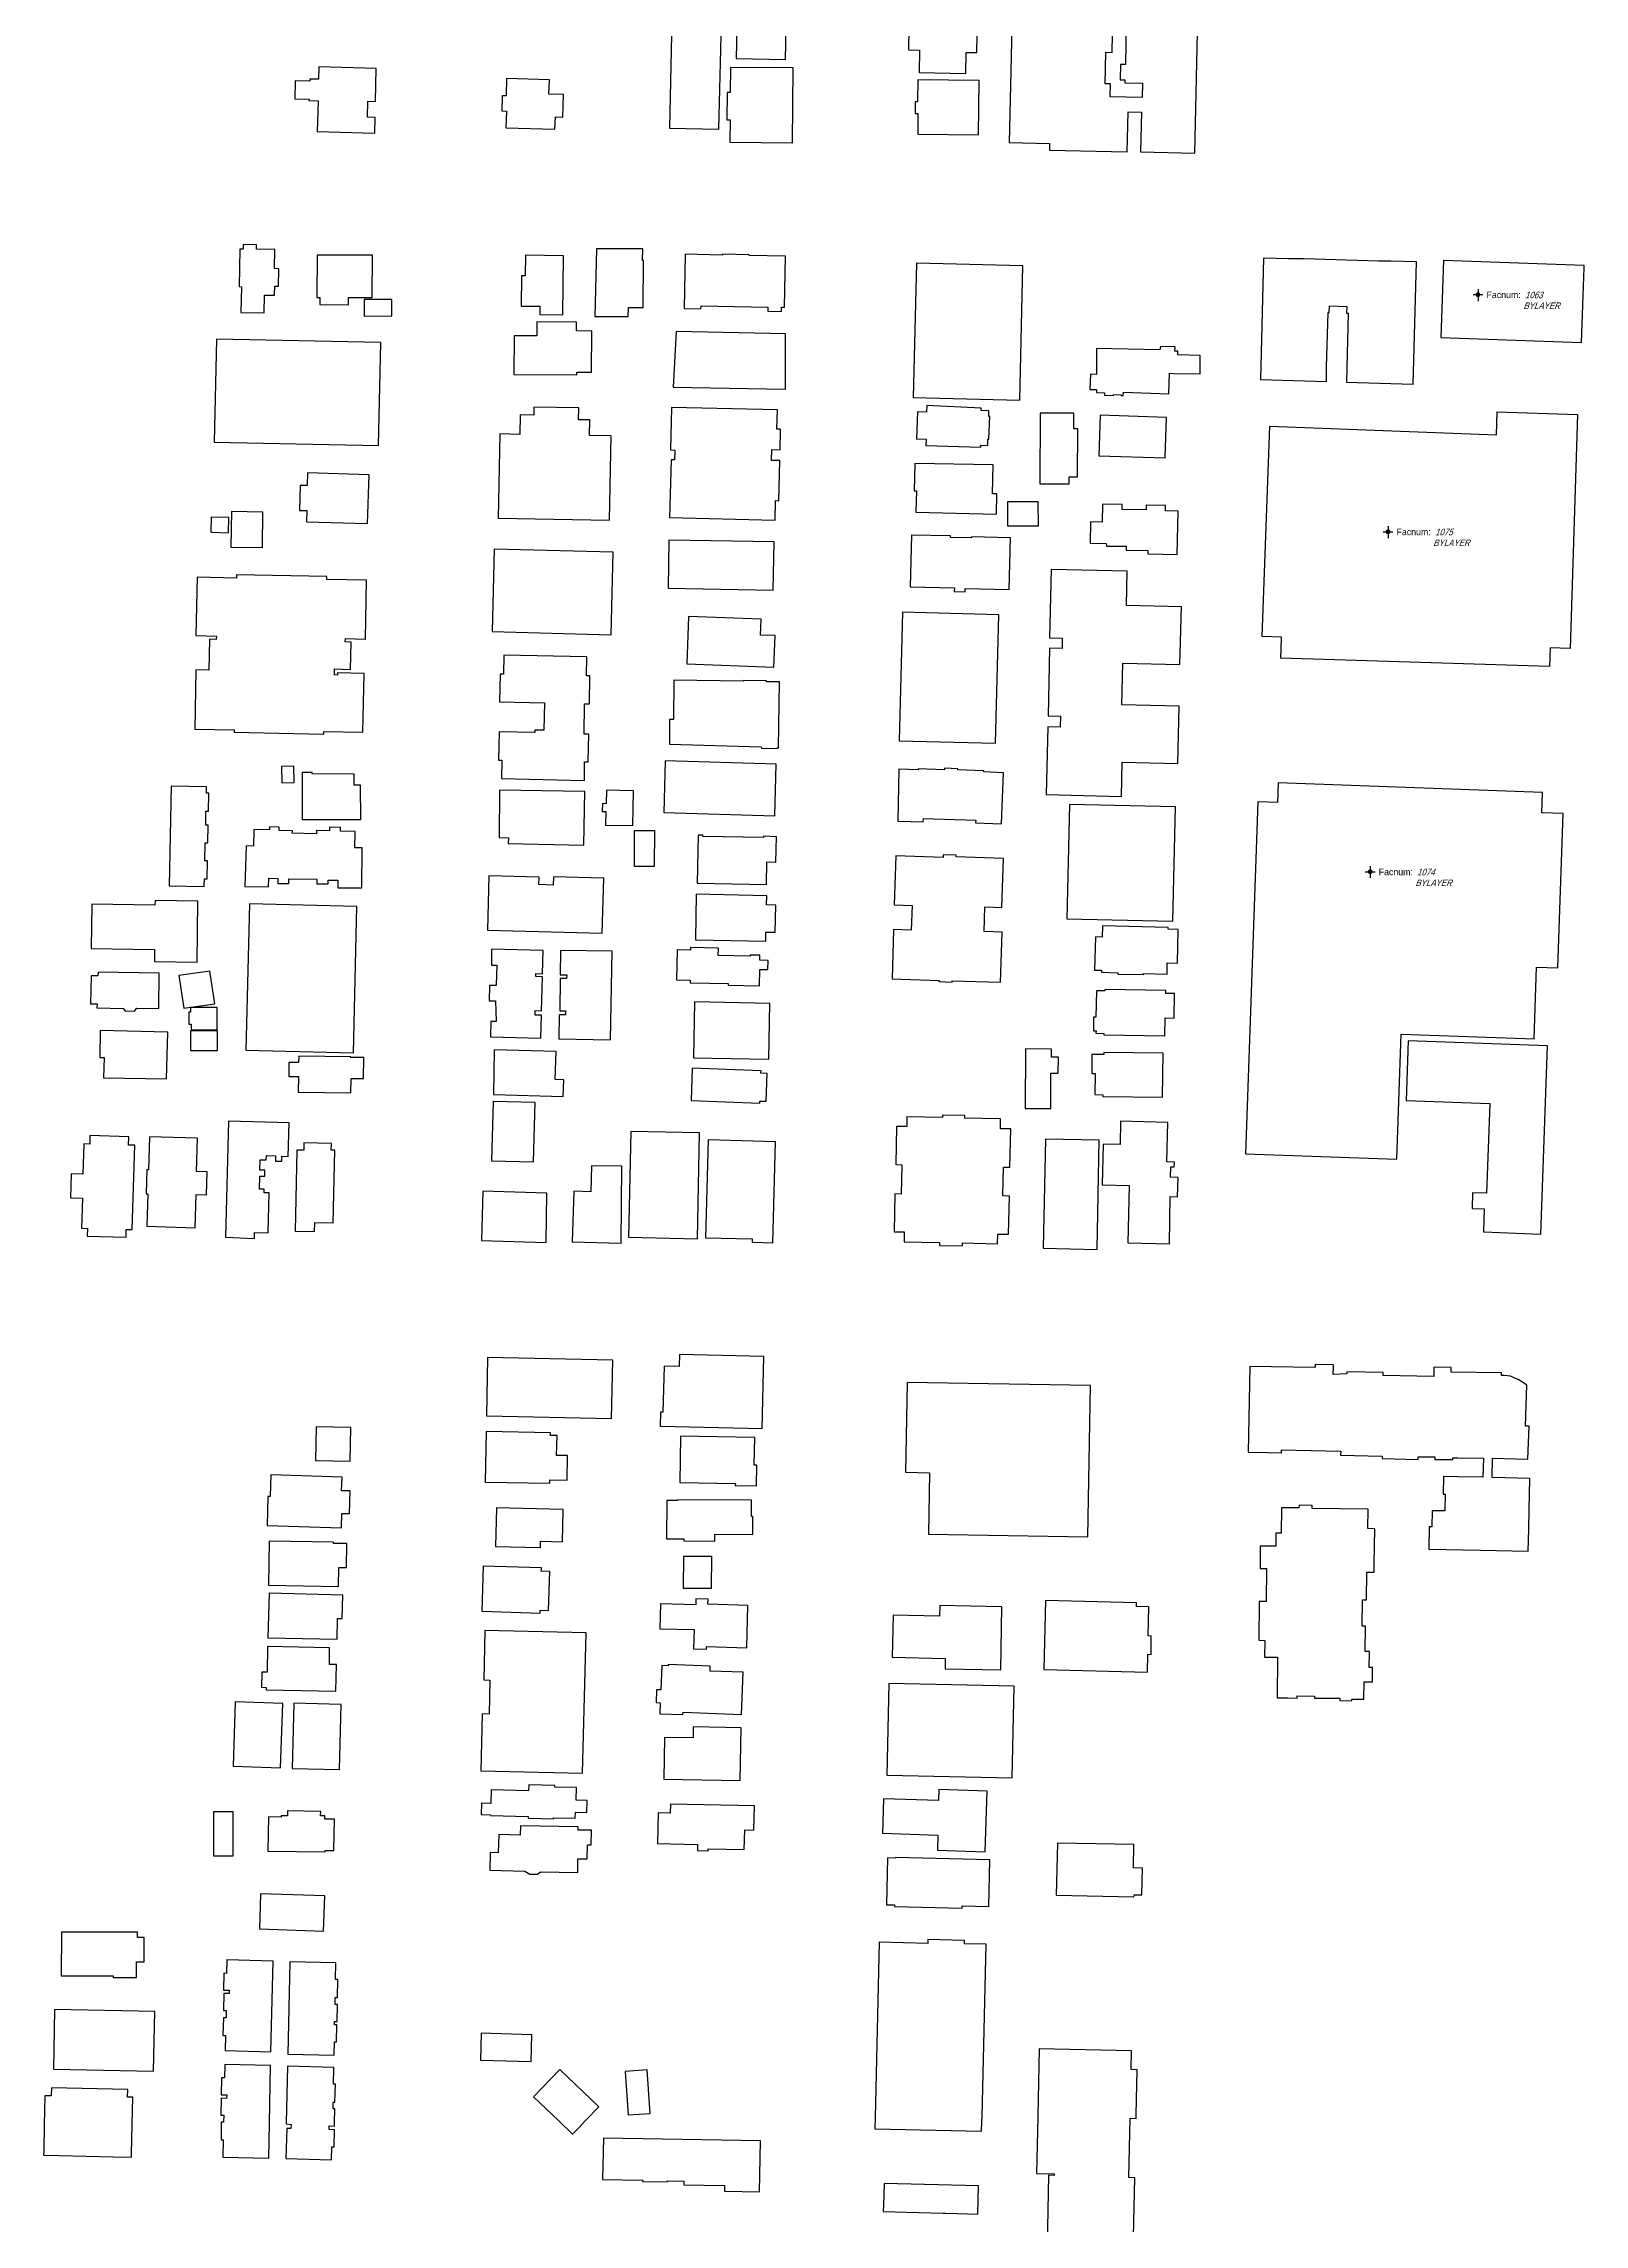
# Model space of a CAD drawing. Header units: inches. Extents: x 1273557 to 1282364, y 239587 to 246310.
# Drawn here: x 1273613 to 1274597, y 242795 to 244189 of the extents above; entities that cross this region are included whole.
import ezdxf
from ezdxf.enums import TextEntityAlignment as Align

# ---------------------------------------------------------------- set-up
doc = ezdxf.new("R2010")
doc.units = ezdxf.units.IN
doc.header["$MEASUREMENT"] = 0
doc.linetypes.add('DASHED2', pattern=[0.375, 0.25, -0.125])
doc.layers.add('BLDG-DATA', color=159, linetype='DASHED2', lineweight=30)
doc.layers.add('BLDG-NONUW-NOTUSED', color=5, linetype='Continuous', lineweight=30)
doc.layers.add('BLDG-UW', color=231, linetype='Continuous')
doc.styles.add('SS_LITE', font='FRABK.TTF', dxfattribs={"height": 16})

# ---------------------------------------------------------------- blocks, each defined once
blk = doc.blocks.new('*U1')
for p, q in [((-3.1, 0), (3.1, 0)), ((0, 3.5), (0, -4.2))]:
    blk.add_line(p, q)
at = {"const_width": 1.5}
blk.add_lwpolyline([(-0.8, 0, 1), (0.8, 0, 1)], format="xyb", close=True, dxfattribs=at)
at = {"layer": 'BLDG-DATA', "color": 1, "style": 'SS_LITE'}
blk.add_text('Facnum:', height=4.2, dxfattribs=at).set_placement((27.3, -2.2), align=Align.RIGHT)
at = {"layer": 'BLDG-DATA', "color": 7, "style": 'SS_LITE', "oblique": 20, "width": 0.9, "flags": 8}
for tag, p in [('FACNUM', (30, -2.2)), ('OBJECT', (28.8, -9.2))]:
    blk.add_attdef(tag, p, '', height=4.2, dxfattribs=at)

msp = doc.modelspace()

# ---------------------------------------------------------------- linework, layer by layer
at = {"layer": 'BLDG-NONUW-NOTUSED'}
for points in [[(1274055.4, 244179.4), (1274086.9, 244178.7), (1274087.6, 244210.2), (1274083.2, 244210.3), (1274083.4, 244216.2), (1274087.3, 244216.1), (1274087.8, 244235.7), (1274056.6, 244236.3)], [(1274202.3, 244183.3), (1274209.1, 244183.2), (1274209.5, 244205.9), (1274203, 244206), (1274203.1, 244212.2), (1274173.1, 244212.6), (1274172.9, 244198.6), (1274165.7, 244198.8), (1274165.5, 244184.9), (1274172.4, 244184.8), (1274172.2, 244170.4), (1274202.1, 244169.9)], [(1274012.7, 244135), (1274044.4, 244134.3), (1274045.8, 244193.8), (1274014.1, 244194.5)], [(1273788.8, 244174), (1273788.6, 244166.2), (1273783, 244166.3), (1273783, 244164.9), (1273773.7, 244165.2), (1273773.4, 244153.7), (1273782.6, 244153.5), (1273782.5, 244152.6), (1273788.3, 244152.4), (1273787.8, 244132.7), (1273824.6, 244131.8), (1273824.8, 244141.8), (1273819.8, 244142), (1273820.1, 244152.1), (1273825, 244152), (1273825.5, 244173)], [(1273935.8, 244156.7), (1273936.1, 244165.7), (1273908.7, 244166.6), (1273908.4, 244155.6), (1273905.9, 244155.6), (1273905.6, 244145.9), (1273908.7, 244145.8), (1273908.3, 244135.2), (1273939.6, 244134.2), (1273939.9, 244142.2), (1273944.6, 244142), (1273945, 244156.4)], [(1274051.6, 244157.6), (1274049.6, 244157.6), (1274049.5, 244140.3), (1274051.6, 244140.3), (1274051.4, 244125.9), (1274091.4, 244125.6), (1274091.7, 244173.4), (1274051.7, 244173.7)], [(1274171.4, 244165.8), (1274171.3, 244151.7), (1274169.8, 244151.7), (1274169.7, 244144.2), (1274171.5, 244144.2), (1274171.4, 244131), (1274210.3, 244130.6), (1274210.6, 244165.4)], [(1273760.4, 244045.2), (1273760.7, 244057.3), (1273748.9, 244057.6), (1273749, 244060.4), (1273740.4, 244060.5), (1273740.4, 244057.5), (1273738.3, 244057.5), (1273737.8, 244033.7), (1273739.3, 244033.6), (1273738.9, 244017.2), (1273753.8, 244016.9), (1273754, 244028.2), (1273760.5, 244028.1), (1273760.6, 244034), (1273763.1, 244034), (1273763.3, 244045.1)], [(1273823, 244053.7), (1273787.8, 244053.8), (1273787.6, 244026.7), (1273789.4, 244026.7), (1273789.4, 244022.2), (1273807.7, 244022.1), (1273807.7, 244026.7), (1273822.9, 244026.6)], [(1273945, 244053.4), (1273920.9, 244053.7), (1273920.7, 244040.6), (1273918.3, 244040.6), (1273918.1, 244021.2), (1273930, 244021.1), (1273930, 244015.8), (1273944.6, 244015.6)], [(1273965, 244014.5), (1273986.5, 244014.5), (1273986.6, 244020.3), (1273995.9, 244020.3), (1273996.1, 244050.4), (1273995.6, 244050.4), (1273995.7, 244057.7), (1273966.1, 244057.8)], [(1274075.6, 244020.4), (1274075.6, 244017.9), (1274084.3, 244017.7), (1274084.3, 244020.4), (1274086.3, 244020.4), (1274087, 244053), (1274063.7, 244053.6), (1274063.7, 244054), (1274046.7, 244054.4), (1274046.6, 244053.8), (1274022.8, 244054.3), (1274022.1, 244019.6), (1274032.9, 244019.4), (1274033, 244021.4)], [(1274236.5, 243961), (1274238.6, 244047), (1274170.6, 244048.7), (1274168.5, 243962.7)], [(1274445.4, 244021), (1274445.3, 244016.7), (1274446.4, 244016.7), (1274445.5, 243982), (1274445.2, 243972.5), (1274445.3, 243972.5), (1274487.9, 243971.4), (1274489.9, 244049.2), (1274489.9, 244049.4), (1274473.7, 244049.8), (1274465.7, 244050), (1274418.2, 244051.3), (1274408.2, 244051.5), (1274392.3, 244051.9), (1274390.3, 243974.2), (1274432.4, 243973.1), (1274432.6, 243982.1), (1274433.5, 244017), (1274434.3, 244017), (1274434.4, 244021.3)], [(1273835.5, 244015), (1273835.4, 244025.5), (1273817.8, 244025.3), (1273817.8, 244014.8)], [(1273828.4, 243998), (1273723.4, 244000.1), (1273722, 243934.3), (1273827, 243932.1)], [(1273953.5, 243977.3), (1273953.5, 243978.9), (1273963, 243978.9), (1273963.1, 244005.2), (1273953.3, 244005.3), (1273953.3, 244011), (1273928, 244011.1), (1273928, 244002.1), (1273913.5, 244002.1), (1273913.4, 243977.5)], [(1274017, 244004.9), (1274015.1, 243969.4), (1274087, 243968), (1274086.8, 244003.5)], [(1274302.8, 243966.2), (1274331.8, 243965.2), (1274332.3, 243978.3), (1274334.9, 243978.2), (1274334.9, 243978.2), (1274351.7, 243977.9), (1274351.9, 243989.7), (1274337.6, 243990), (1274337.6, 243992.4), (1274335.7, 243992.4), (1274335.8, 243995.2), (1274326.4, 243995.3), (1274326.1, 243993.3), (1274285.5, 243994), (1274285.5, 243977.5), (1274281.8, 243977.7), (1274281.4, 243967.9), (1274285.6, 243967.8), (1274285.5, 243966), (1274290.7, 243965.8), (1274290.6, 243964.3), (1274296.5, 243964.1), (1274296.5, 243964.6), (1274301.3, 243964.5), (1274301.3, 243964), (1274302.7, 243963.9)], [(1273954.7, 243948.5), (1273954.9, 243956.2), (1273926.2, 243956.7), (1273926.1, 243951.5), (1273917.3, 243951.7), (1273917.1, 243939.2), (1273904.5, 243939.5), (1273903.4, 243885.7), (1273974.4, 243884.3), (1273975.5, 243938.2), (1273961.7, 243938.5), (1273961.9, 243948.4)], [(1274080.4, 243884.4), (1274080.6, 243896.9), (1274082.7, 243896.8), (1274083.3, 243922.5), (1274078, 243922.6), (1274078.2, 243929.5), (1274083.4, 243929.4), (1274083.7, 243942.5), (1274081.4, 243942.6), (1274081.7, 243954.8), (1274014.1, 243956.4), (1274013.4, 243929.3), (1274016.3, 243929.2), (1274016.1, 243922.9), (1274013.8, 243923), (1274012.9, 243886)], [(1274211.6, 243931), (1274211.6, 243932.4), (1274216.1, 243932.2), (1274216.2, 243936.1), (1274216.7, 243936.1), (1274217.4, 243950.7), (1274216.7, 243950.7), (1274216.9, 243954.3), (1274212, 243954.5), (1274212, 243956), (1274177.1, 243957.6), (1274177, 243953.4), (1274171.2, 243953.6), (1274170.6, 243936.3), (1274176.7, 243936.1), (1274176.6, 243932.1)], [(1274249.4, 243907.6), (1274268.1, 243907.6), (1274268.1, 243912.1), (1274273.5, 243912.1), (1274273.6, 243942.7), (1274271.1, 243942.7), (1274271.1, 243952.7), (1274249.5, 243952.8)], [(1274287.9, 243951.4), (1274287.1, 243925.5), (1274329.4, 243924.2), (1274330.2, 243950.1)], [(1273781.6, 243914.6), (1273781.4, 243906.5), (1273776.9, 243906.6), (1273776.4, 243890.6), (1273781.2, 243890.5), (1273781, 243883.3), (1273819.9, 243882.2), (1273820.9, 243913.4)], [(1274221.8, 243888.3), (1274222, 243901.2), (1274219.2, 243901.3), (1274219.6, 243919.7), (1274169.5, 243920.6), (1274169.1, 243903.2), (1274170.5, 243903.1), (1274170.2, 243889.4)], [(1273731.1, 243876.3), (1273731.4, 243886), (1273720, 243886.4), (1273719.7, 243876.7)], [(1273732.6, 243867.2), (1273752.7, 243866.9), (1273753.1, 243889.5), (1273732.9, 243889.9)], [(1274248.5, 243880.8), (1274248.4, 243896.2), (1274228.7, 243896.1), (1274228.8, 243880.7)], [(1274301.9, 243891.3), (1274302, 243894.4), (1274289.4, 243894.6), (1274289.2, 243883.2), (1274281.8, 243883.3), (1274281.6, 243869.6), (1274291.8, 243869.4), (1274292, 243867.8), (1274304.6, 243867.8), (1274304.5, 243865.2), (1274318.3, 243865), (1274318.3, 243862.9), (1274337.1, 243862.5), (1274337.7, 243890.1), (1274329.6, 243890.3), (1274329.6, 243893.7), (1274317.3, 243893.9), (1274317.2, 243891)], [(1274205.7, 243873.8), (1274205.7, 243873.1), (1274192.4, 243873.4), (1274192.4, 243874.3), (1274167.4, 243874.9), (1274166.6, 243841.8), (1274194.8, 243841.1), (1274194.7, 243838.7), (1274201.6, 243838.6), (1274201.7, 243840.8), (1274229.8, 243840.1), (1274230.6, 243873.2)], [(1273975.5, 243811.2), (1273976.8, 243864), (1273900.9, 243865.9), (1273899.5, 243813.2)], [(1274012.4, 243871.6), (1274011.9, 243840.9), (1274079.1, 243839.7), (1274079.6, 243870.5)], [(1273736.2, 243847.4), (1273711, 243847.9), (1273710.2, 243810.6), (1273723.4, 243810.3), (1273723.3, 243808.2), (1273719, 243808.3), (1273718.6, 243788.6), (1273710.2, 243788.8), (1273709.5, 243750.9), (1273734.7, 243750.4), (1273734.7, 243748.9), (1273792, 243747.7), (1273792, 243749.4), (1273817, 243748.9), (1273817.8, 243786.5), (1273800.8, 243786.9), (1273800.8, 243785.4), (1273798.8, 243785.5), (1273798.9, 243789.3), (1273809.1, 243789), (1273809.5, 243806.5), (1273805.7, 243806.6), (1273805.8, 243808.7), (1273818.5, 243808.4), (1273819.2, 243846), (1273793.9, 243846.5), (1273793.9, 243848.3), (1273736.2, 243849.5)], [(1274302, 243729.7), (1274337.5, 243728.9), (1274338.3, 243765.5), (1274301.7, 243766.4), (1274302.3, 243793.1), (1274338.9, 243792.2), (1274339.8, 243828.9), (1274304.7, 243829.8), (1274305.2, 243851.7), (1274256.6, 243852.8), (1274255.6, 243809.2), (1274263.7, 243809), (1274263.6, 243802.3), (1274255.6, 243802.5), (1274254.6, 243759.4), (1274262.5, 243759.2), (1274262.4, 243752.1), (1274254.5, 243752.3), (1274253.5, 243709), (1274301.5, 243707.9)], [(1274079.4, 243790.4), (1274080.2, 243810.6), (1274071, 243810.9), (1274071.4, 243821.1), (1274024.9, 243822.9), (1274023.8, 243792.6)], [(1274223.1, 243823.9), (1274161.7, 243825.5), (1274159.5, 243743.4), (1274221, 243741.8)], [(1273933, 243767.7), (1273932.6, 243750.1), (1273926.7, 243750.2), (1273926.7, 243748.6), (1273903.9, 243749.1), (1273903.6, 243731.1), (1273905.7, 243731.1), (1273905.5, 243719.2), (1273958.4, 243718.1), (1273958.6, 243730), (1273960.8, 243730), (1273961.2, 243747.6), (1273958.2, 243747.7), (1273958.6, 243767.1), (1273961.6, 243767.1), (1273961.9, 243785), (1273959.8, 243785), (1273960, 243797.1), (1273907, 243798.2), (1273906.8, 243786), (1273904.6, 243786), (1273904.3, 243768.2)], [(1274015.6, 243782.1), (1274015.3, 243757.1), (1274012.9, 243757.1), (1274012.7, 243741.2), (1274071.4, 243739.5), (1274071.6, 243738.6), (1274081.6, 243738.5), (1274081.6, 243738.9), (1274082.5, 243738.9), (1274083, 243781), (1274074.8, 243781), (1274074.8, 243781.8), (1274059.9, 243781.9), (1274059.9, 243781.5)], [(1273765.2, 243716.6), (1273773, 243716.8), (1273772.8, 243727.2), (1273764.9, 243727)], [(1273778.2, 243693.1), (1273815.6, 243693.1), (1273815.5, 243715.1), (1273811.3, 243715), (1273811.3, 243722.1), (1273784.5, 243722.3), (1273784.5, 243723.2), (1273778.1, 243723.2)], [(1274010, 243730.5), (1274009.1, 243697.5), (1274080.1, 243695.5), (1274081, 243728.5)], [(1274208.4, 243692.6), (1274208.3, 243690.9), (1274224.9, 243690.3), (1274226.1, 243723), (1274213.5, 243723.5), (1274213.5, 243724.1), (1274196.9, 243724.8), (1274197, 243725.5), (1274188.4, 243725.8), (1274188.4, 243724.9), (1274171.7, 243725.5), (1274171.7, 243724.8), (1274159.3, 243725.3), (1274158.7, 243692), (1274174.9, 243691.7), (1274175, 243693.8)], [(1273715.9, 243666.7), (1273716.2, 243678.2), (1273717.8, 243678.1), (1273718, 243689.5), (1273716.5, 243689.5), (1273716.7, 243698.5), (1273718.3, 243698.4), (1273718.6, 243709.9), (1273717, 243709.9), (1273717.1, 243714), (1273694.4, 243714.4), (1273693.2, 243650.8), (1273715.6, 243650.3), (1273715.7, 243655.2), (1273717.4, 243655.2), (1273717.6, 243666.7)], [(1273958.1, 243676.7), (1273958.8, 243710.9), (1273904.3, 243711.9), (1273903.9, 243681.5), (1273909.9, 243681.4), (1273909.8, 243677.8)], [(1273989.9, 243711.5), (1273972.5, 243711.8), (1273972.3, 243703.2), (1273969.9, 243703.3), (1273969.8, 243698.2), (1273972.1, 243698.2), (1273971.9, 243689.5), (1273989.4, 243689.2)], [(1274336, 243701.2), (1274268.4, 243702.7), (1274266.7, 243629.7), (1274334.3, 243628.2)], [(1273787.3, 243683.9), (1273771.8, 243684.3), (1273771.9, 243685.8), (1273763.5, 243686.1), (1273763.5, 243688.2), (1273757.2, 243688.4), (1273757.2, 243686.4), (1273747.3, 243686.6), (1273747, 243676.1), (1273742.3, 243676.3), (1273741.6, 243650.2), (1273756.7, 243650.1), (1273756.8, 243655.5), (1273762.7, 243655.4), (1273762.7, 243652.3), (1273769.6, 243652.2), (1273769.6, 243655.1), (1273787.6, 243655), (1273787.6, 243651.9), (1273794.7, 243651.9), (1273794.7, 243654.4), (1273800.9, 243654.4), (1273800.9, 243649.5), (1273816.3, 243649.4), (1273816.4, 243674.9), (1273811.8, 243674.9), (1273812.1, 243685.4), (1273802.7, 243685.6), (1273802.7, 243688), (1273795.7, 243688.2), (1273795.6, 243685.9), (1273787.4, 243686.1)], [(1274003.4, 243685.8), (1273990.3, 243685.9), (1273990.2, 243663.3), (1274003.3, 243663.2)], [(1274034, 243682.3), (1274034, 243683.1), (1274031.1, 243683.1), (1274030.4, 243652.5), (1274074.7, 243651.5), (1274075, 243666.1), (1274080.7, 243665.9), (1274081.1, 243682), (1274072.8, 243682.4), (1274072.8, 243681.5)], [(1274195.9, 243669.3), (1274195.9, 243670.2), (1274187.6, 243670.5), (1274187.6, 243668.9), (1274157.3, 243669.9), (1274156.3, 243638.5), (1274167.8, 243638.1), (1274167.2, 243622.4), (1274156, 243622.8), (1274155, 243591.3), (1274185, 243590.3), (1274184.9, 243589.5), (1274193.4, 243589.2), (1274193.4, 243590.1), (1274224.2, 243589.1), (1274225.3, 243621.1), (1274213.8, 243621.5), (1274214.3, 243637.2), (1274225.1, 243636.9), (1274226.2, 243668.2)], [(1273969.8, 243620.4), (1273970.8, 243655.6), (1273938.6, 243656.4), (1273938.4, 243651.2), (1273929.4, 243651.5), (1273929.5, 243656.3), (1273897.4, 243657.2), (1273896.5, 243622.4)], [(1273684.1, 243638.3), (1273643.8, 243639), (1273643.3, 243610.7), (1273683.9, 243610), (1273683.8, 243602.3), (1273711, 243601.9), (1273711.6, 243640.9), (1273684.2, 243641.3)], [(1273813.1, 243637.5), (1273744.4, 243639.2), (1273742.2, 243545.7), (1273810.9, 243544)], [(1274074.3, 243615.3), (1274074.4, 243621.2), (1274080.3, 243621.1), (1274080.7, 243638.4), (1274074.8, 243638.5), (1274074.9, 243644.4), (1274029.9, 243645.3), (1274029.4, 243616.2)], [(1274315.7, 243594), (1274315.7, 243594.7), (1274330.7, 243594.3), (1274330.8, 243601.5), (1274337.3, 243601.3), (1274337.8, 243622.9), (1274331.4, 243623.1), (1274331.4, 243624.1), (1274289.5, 243625.2), (1274289.3, 243618), (1274285, 243618.1), (1274284.4, 243596.9), (1274288.7, 243596.8), (1274288.7, 243595.5), (1274299.2, 243595.2), (1274299.2, 243594.2)], [(1273931.6, 243592.6), (1273927.4, 243592.7), (1273927.5, 243594.6), (1273931.7, 243594.5), (1273932.1, 243609.4), (1273899.2, 243610.2), (1273899, 243600), (1273902.4, 243600), (1273902, 243587), (1273897.8, 243587.1), (1273897.5, 243577.3), (1273901.7, 243577.2), (1273902, 243564), (1273898.6, 243564.1), (1273898.4, 243554.2), (1273930.7, 243553.4), (1273931.1, 243568), (1273926.9, 243568.1), (1273927, 243571), (1273931.1, 243570.9)], [(1273947.1, 243591.5), (1273942.9, 243591.5), (1273942.8, 243570.9), (1273946.4, 243570.9), (1273946.4, 243568.3), (1273942.3, 243568.3), (1273942.2, 243552.9), (1273975.1, 243552.2), (1273976.2, 243608.9), (1273943.1, 243609.3), (1273943, 243593.9), (1273947.2, 243593.9)], [(1274043.9, 243606.1), (1274044, 243610.8), (1274026.3, 243611.2), (1274026.3, 243609.5), (1274017.7, 243609.7), (1274017.3, 243590.6), (1274026.1, 243590.4), (1274026, 243588.8), (1274050.3, 243588.3), (1274050.3, 243587.2), (1274070.3, 243586.8), (1274070.5, 243597.3), (1274075.7, 243597.2), (1274075.9, 243603), (1274070.5, 243603.1), (1274070.6, 243606.3), (1274064.3, 243606.4), (1274064.3, 243605.7)], [(1273672.5, 243572.6), (1273686.6, 243572.4), (1273686.8, 243595), (1273647.8, 243595.5), (1273647.7, 243593.1), (1273643.4, 243593.2), (1273643, 243575.3), (1273647.1, 243575.2), (1273647, 243572.8), (1273663.8, 243572.4), (1273665, 243570.8), (1273671, 243570.7)], [(1273702.5, 243572.6), (1273722.3, 243575.4), (1273719.2, 243596.2), (1273699.4, 243593.4)], [(1274329.2, 243554.8), (1274329.4, 243566.3), (1274335.1, 243566.2), (1274335.3, 243581.8), (1274329.9, 243581.8), (1274329.9, 243583.8), (1274290.9, 243584.4), (1274290.9, 243583.6), (1274285.5, 243583.7), (1274285.2, 243566.8), (1274283.7, 243566.8), (1274283.6, 243558), (1274285.3, 243558), (1274285.2, 243556.5), (1274290.3, 243556.4), (1274290.3, 243555.4)], [(1273723.9, 243572.9), (1273706.9, 243573), (1273706.9, 243570), (1273705.8, 243570), (1273705.7, 243562.2), (1273707.2, 243562.2), (1273707.2, 243558.8), (1273723.8, 243558.7)], [(1274028.8, 243576.5), (1274028.2, 243540.8), (1274076.2, 243539.9), (1274076.9, 243575.6)], [(1273649.2, 243558.2), (1273648.8, 243541), (1273651.6, 243540.9), (1273651.2, 243528.1), (1273691.5, 243527.3), (1273692.3, 243557.1)], [(1273724.1, 243545.5), (1273724.1, 243558), (1273706.9, 243558), (1273706.9, 243545.5)], [(1274573.7, 243548.4), (1274484.6, 243551.6), (1274483.3, 243513.5), (1274536.8, 243511.5), (1274534.7, 243454.2), (1274525.8, 243454.5), (1274525.5, 243444.5), (1274533.3, 243444.2), (1274532.8, 243429.5), (1274569.4, 243428.2)], [(1273776, 243541.9), (1273775.9, 243537.7), (1273769.7, 243537.8), (1273769.6, 243528.9), (1273775.7, 243528.9), (1273775.6, 243518.9), (1273809.3, 243518.5), (1273809.4, 243527.6), (1273817.3, 243527.5), (1273817.5, 243540.9), (1273809.3, 243541), (1273809.3, 243541.4)], [(1273944.9, 243516), (1273945.4, 243526.8), (1273939.7, 243527), (1273940.4, 243544.8), (1273900.9, 243545.9), (1273900.4, 243517.3)], [(1274256.8, 243541.3), (1274256.8, 243546.4), (1274240.2, 243546.6), (1274239.9, 243508.5), (1274256.4, 243508.4), (1274256.5, 243530.9), (1274261.1, 243530.9), (1274261.2, 243541.2)], [(1274290.2, 243544.3), (1274290.2, 243542.9), (1274282.7, 243543), (1274282.6, 243530.8), (1274284.7, 243530.8), (1274284.5, 243517.3), (1274289.7, 243517.2), (1274289.7, 243516.1), (1274327.8, 243515.6), (1274328.2, 243543.8)], [(1274027.3, 243534.1), (1274026.6, 243513.5), (1274070.5, 243511.9), (1274070.6, 243513.1), (1274074.5, 243513), (1274075.1, 243530.8), (1274071.2, 243531), (1274071.3, 243532.5)], [(1273926.9, 243512.3), (1273900.1, 243512.9), (1273899.2, 243475), (1273926, 243474.3)], [(1273755.3, 243478.3), (1273761.2, 243478.1), (1273761.2, 243474.8), (1273765.2, 243474.7), (1273765.2, 243477.9), (1273769.2, 243477.7), (1273769.8, 243499.3), (1273731, 243500.4), (1273729.2, 243426.1), (1273747.7, 243425.4), (1273747.8, 243429.2), (1273756.4, 243429), (1273757.1, 243454.5), (1273753.8, 243454.6), (1273753.8, 243456.8), (1273750.9, 243456.9), (1273751.1, 243465.2), (1273754.3, 243465.1), (1273754.4, 243468.9), (1273751.2, 243469), (1273751.4, 243475.6), (1273755.2, 243475.5)], [(1274201.4, 243502.2), (1274201.5, 243503.9), (1274187.1, 243504.2), (1274187.1, 243502.6), (1274164.5, 243503), (1274164.4, 243496.8), (1274157.9, 243497), (1274157.4, 243472.6), (1274161.2, 243472.5), (1274160.9, 243453.7), (1274156.8, 243453.8), (1274156.4, 243429.6), (1274162.8, 243429.5), (1274162.7, 243423.1), (1274185.2, 243422.7), (1274185.2, 243420.8), (1274199.9, 243420.6), (1274199.9, 243422.5), (1274222.4, 243422), (1274222.6, 243428.2), (1274229.4, 243428), (1274229.9, 243452.4), (1274225.7, 243452.5), (1274226.1, 243471), (1274230.3, 243470.9), (1274230.8, 243495.4), (1274224.2, 243495.5), (1274224.3, 243501.8)], [(1274306.4, 243459.2), (1274305.5, 243422.6), (1274332.2, 243421.9), (1274332.7, 243452.1), (1274337.4, 243452), (1274337.8, 243464.3), (1274332.8, 243464.5), (1274333, 243471.1), (1274335.2, 243471.1), (1274335.3, 243474.2), (1274330.4, 243474.4), (1274331.1, 243499.5), (1274301, 243500.3), (1274300.6, 243485.4), (1274289.9, 243485.7), (1274289.2, 243459.6)], [(1273671.2, 243484.9), (1273667.3, 243485), (1273667.4, 243490.3), (1273642.6, 243491.1), (1273642.5, 243485.7), (1273638.7, 243485.9), (1273638.1, 243466.4), (1273630.6, 243466.6), (1273630.2, 243451.4), (1273637.8, 243451.2), (1273637.2, 243431.9), (1273641, 243431.8), (1273640.9, 243426.8), (1273665.7, 243426.1), (1273665.8, 243431.1), (1273669.6, 243431)], [(1273710.7, 243468.2), (1273711.3, 243489.4), (1273680.7, 243490.4), (1273680, 243469.3), (1273678.9, 243469.4), (1273678.4, 243453.9), (1273679.5, 243453.8), (1273678.9, 243433.2), (1273709.8, 243432.2), (1273710.4, 243453.4), (1273717, 243453.2), (1273717.4, 243468)], [(1273773.7, 243430.1), (1273786.1, 243429.9), (1273786.2, 243435.6), (1273798, 243435.3), (1273799, 243481.7), (1273796.7, 243481.8), (1273796.8, 243486.1), (1273779.3, 243486.5), (1273779.2, 243481.7), (1273774.8, 243481.8)], [(1274032, 243492.9), (1273988.1, 243493.8), (1273986.7, 243426.1), (1274030.6, 243425.2)], [(1274035.9, 243425.8), (1274065.6, 243425.1), (1274065.6, 243423), (1274078.9, 243422.6), (1274080.5, 243487.2), (1274037.4, 243488.3)], [(1274251.6, 243419.1), (1274285.9, 243418.4), (1274287.2, 243488.1), (1274253, 243488.8)], [(1273982.3, 243471.6), (1273962.9, 243471.8), (1273962.5, 243455.2), (1273951.6, 243455.5), (1273950.6, 243423.2), (1273981.9, 243422.3)], [(1273934.4, 243454.3), (1273893.6, 243455.6), (1273892.6, 243424), (1273934.1, 243422.8)], [(1273975.8, 243310.3), (1273976.6, 243347.5), (1273896.6, 243349.2), (1273895.8, 243312.1)], [(1274073.1, 243349.9), (1274019.1, 243351.1), (1274018.9, 243343.6), (1274009.3, 243343.8), (1274008.6, 243314.3), (1274007.1, 243314.4), (1274006.8, 243305.5), (1274072, 243304)], [(1274468.1, 243286.3), (1274468, 243284.7), (1274491, 243284.2), (1274491, 243285.9), (1274501.8, 243285.7), (1274501.7, 243284.2), (1274513.1, 243284), (1274513.1, 243285.2), (1274516.3, 243285.2), (1274532.7, 243284.9), (1274532.4, 243272.8), (1274516.2, 243273.1), (1274507.2, 243273.2), (1274507, 243262), (1274508.4, 243262), (1274508.2, 243251.2), (1274499.9, 243251.4), (1274499.8, 243241), (1274498, 243241), (1274497.8, 243226.8), (1274530.9, 243226.1), (1274561.4, 243225.5), (1274561.7, 243239.6), (1274561.9, 243252.2), (1274562.3, 243272), (1274538.3, 243272.7), (1274538.6, 243285), (1274561.2, 243284.3), (1274561.9, 243305.5), (1274559.6, 243305.5), (1274560.4, 243331.6), (1274557.7, 243333.5), (1274554.9, 243335.2), (1274554.7, 243335.2), (1274551.9, 243336.6), (1274550.1, 243337.3), (1274548.1, 243337.6), (1274546.1, 243337.8), (1274544.2, 243337.7), (1274544.2, 243339.4), (1274512.2, 243340), (1274512.2, 243341.1), (1274512.2, 243342.9), (1274501.1, 243343.1), (1274501.1, 243341.6), (1274501, 243337.1), (1274468.8, 243337.7), (1274468.8, 243339.8), (1274445.4, 243340.2), (1274445.4, 243338.8), (1274436.8, 243338.4), (1274436.9, 243342.9), (1274436.9, 243344.5), (1274425.3, 243344.9), (1274425.2, 243343), (1274425.1, 243342.9), (1274383.6, 243343.6), (1274382.4, 243288.8), (1274395, 243288.5), (1274395.1, 243288.5), (1274403.8, 243288.4), (1274403.8, 243290.2), (1274441.6, 243289.5), (1274441.5, 243286.8)], [(1274281.7, 243331.4), (1274164.6, 243333.4), (1274163.6, 243275.9), (1274178.9, 243275.6), (1274178.3, 243236.3), (1274280, 243234.6)], [(1273787, 243305), (1273786.6, 243283.4), (1273808.9, 243283.1), (1273809.3, 243304.6)], [(1273936.4, 243269), (1273936.4, 243271), (1273947.4, 243270.8), (1273947.7, 243286.6), (1273940.7, 243286.7), (1273941, 243299.4), (1273936.7, 243299.5), (1273936.8, 243301.2), (1273895.6, 243301.9), (1273895, 243269.7)], [(1274019.9, 243299.1), (1274019.3, 243269.5), (1274054.9, 243268.8), (1274054.8, 243267.5), (1274068.3, 243267.2), (1274068.6, 243280.5), (1274066.9, 243280.5), (1274067.3, 243298.1)], [(1273758.1, 243274.3), (1273757.6, 243260.4), (1273756.3, 243260.5), (1273755.7, 243242), (1273803.2, 243240.5), (1273803.5, 243249.6), (1273808.3, 243249.5), (1273808.8, 243264), (1273803.3, 243264.1), (1273803.6, 243272.8)], [(1273902.2, 243253.2), (1273901.6, 243228.6), (1273930.4, 243227.8), (1273930.5, 243231.9), (1273944.4, 243231.5), (1273944.9, 243252.1)], [(1274041.8, 243236.4), (1274066, 243236.2), (1274066.1, 243247.7), (1274065.1, 243247.7), (1274065.2, 243258.1), (1274018, 243258.4), (1274018, 243257.8), (1274011, 243257.9), (1274010.8, 243233.5), (1274022, 243233.4), (1274022, 243232.1), (1274041.8, 243232)], [(1274455.5, 243194.5), (1274458, 243194.5), (1274458.2, 243212), (1274462.9, 243212), (1274463, 243216.7), (1274463, 243217.4), (1274463.3, 243239.8), (1274459, 243239.9), (1274459.1, 243252.3), (1274423.4, 243252.7), (1274423.4, 243254.8), (1274415, 243254.9), (1274414.9, 243253.2), (1274403.8, 243253.3), (1274403.6, 243237), (1274400.2, 243237), (1274400.1, 243228.7), (1274390.2, 243228.8), (1274390.2, 243228.1), (1274390.2, 243227.8), (1274390.1, 243214.4), (1274394.2, 243214.4), (1274394, 243193.3), (1274389.5, 243193.3), (1274389.2, 243168.6), (1274393.2, 243168.5), (1274393, 243157.8), (1274401.2, 243157.7), (1274400.9, 243131.8), (1274407.8, 243131.7), (1274413.7, 243131.6), (1274413.8, 243133.1), (1274424.8, 243132.9), (1274424.8, 243131.6), (1274431.6, 243131.6), (1274441, 243131.5), (1274441, 243130), (1274448.6, 243129.9), (1274448.6, 243130.9), (1274456.4, 243130.9), (1274456.5, 243142.1), (1274461.8, 243142), (1274461.9, 243151.1), (1274459.8, 243151.1), (1274459.9, 243161.4), (1274457.2, 243161.4), (1274457.4, 243177.5), (1274455.3, 243177.6)], [(1273801.3, 243203), (1273801.5, 243215.1), (1273806.4, 243215.1), (1273806.6, 243230.4), (1273798.2, 243230.5), (1273798.2, 243231.2), (1273757.1, 243231.9), (1273756.6, 243203.8)], [(1274039.7, 243201.8), (1274039.8, 243222.1), (1274021.7, 243222.2), (1274021.6, 243201.9)], [(1273893.8, 243216), (1273892.9, 243187.1), (1273930.2, 243185.9), (1273930.2, 243187.9), (1273935.5, 243187.7), (1273936.3, 243212.6), (1273930.9, 243212.8), (1273931, 243214.9)], [(1273800.5, 243169.2), (1273800.8, 243182.5), (1273803.7, 243182.5), (1273804.1, 243197.5), (1273757, 243198.7), (1273756.3, 243170.2)], [(1274028.5, 243175.4), (1274028.2, 243163.1), (1274036.4, 243162.9), (1274036.5, 243164.5), (1274062.2, 243163.8), (1274062.9, 243190.9), (1274037.3, 243191.6), (1274037.4, 243194.8), (1274029.7, 243195), (1274029.6, 243191.2), (1274007.1, 243191.8), (1274006.7, 243175.9)], [(1274185.4, 243190.9), (1274185.3, 243184), (1274155.6, 243184.6), (1274155.1, 243157.7), (1274189, 243157), (1274188.9, 243150.3), (1274224.4, 243149.6), (1274225.2, 243189.9)], [(1274252, 243149.9), (1274318.1, 243148.3), (1274318.4, 243159.6), (1274320.4, 243159.5), (1274320.6, 243171.3), (1274318.6, 243171.4), (1274319, 243189.9), (1274311.1, 243190.1), (1274311.1, 243192.6), (1274253, 243194)], [(1273799.7, 243136.1), (1273800, 243153), (1273795.5, 243153.1), (1273795.7, 243163.8), (1273756, 243164.6), (1273755.7, 243148.1), (1273752.4, 243148.2), (1273752.2, 243138.6), (1273755.1, 243138.5), (1273755.1, 243137)], [(1273897.6, 243121.4), (1273893.1, 243121.5), (1273892.2, 243085.1), (1273957.3, 243083.6), (1273959.5, 243173.3), (1273894.8, 243174.8), (1273894.1, 243143.2), (1273898.1, 243143.1)], [(1274038.7, 243148.9), (1274038.8, 243152), (1274012, 243153), (1274012, 243152.3), (1274007.8, 243152.4), (1274007.2, 243136.9), (1274004.6, 243137), (1274004.3, 243128.8), (1274006.9, 243128.7), (1274006.6, 243121.6), (1274021.4, 243121.1), (1274021.5, 243122.6), (1274058.9, 243121.2), (1274059.9, 243148.1)], [(1274233, 243139.2), (1274152.9, 243140.9), (1274151.6, 243082.4), (1274231.7, 243080.7)], [(1273765.8, 243128.2), (1273735.4, 243129.2), (1273734, 243088.1), (1273764.4, 243087)], [(1273803, 243127.5), (1273772.8, 243128.3), (1273771.8, 243086.7), (1273802.1, 243086)], [(1274028, 243113.3), (1274027.9, 243106.2), (1274009.6, 243106.5), (1274009.1, 243079.8), (1274058, 243078.9), (1274058.6, 243112.7)], [(1273898.9, 243072.9), (1273898.7, 243064.3), (1273892.6, 243064.4), (1273892.4, 243057.3), (1273898.4, 243057.1), (1273898.4, 243056.6), (1273922.6, 243055.9), (1273922.5, 243054.8), (1273938.8, 243054.4), (1273938.8, 243055.1), (1273952.6, 243054.8), (1273952.7, 243058.7), (1273960, 243058.5), (1273960.2, 243066.2), (1273953.1, 243066.4), (1273953.3, 243074.4), (1273939.6, 243074.7), (1273939.6, 243075.7), (1273922.9, 243076.1), (1273922.8, 243072.3)], [(1274060.6, 243034.8), (1274060.9, 243047.4), (1274066.7, 243047.3), (1274067.1, 243062.7), (1274013.4, 243063.9), (1274013.3, 243058), (1274005.5, 243058.2), (1274005.1, 243038.6), (1274030.6, 243038), (1274030.6, 243034.3), (1274037.4, 243034.1), (1274037.4, 243035.3)], [(1274214.5, 243033.4), (1274215.7, 243072.2), (1274184.9, 243073.2), (1274184.6, 243066.2), (1274149.6, 243067.3), (1274148.9, 243045.2), (1274184.2, 243044.1), (1274183.9, 243034.4)], [(1273734.1, 243059), (1273721.4, 243059), (1273721.4, 243030.9), (1273734.1, 243030.8)], [(1273768.8, 243059.5), (1273768.8, 243056.3), (1273764.7, 243056.4), (1273764.7, 243055.6), (1273756.6, 243055.7), (1273756.3, 243033.8), (1273792.8, 243033.3), (1273792.9, 243034.3), (1273798.4, 243034.2), (1273798.8, 243054.2), (1273792.7, 243054.3), (1273792.7, 243056.3), (1273789.9, 243056.3), (1273790, 243059.2)], [(1273917.6, 243050), (1273917.5, 243044.1), (1273903.7, 243044.5), (1273903.4, 243032.7), (1273898.2, 243032.9), (1273898, 243021.7), (1273920.3, 243021.1), (1273923.5, 243019), (1273928.4, 243019.1), (1273930.4, 243020.5), (1273954.2, 243020.1), (1273954.3, 243028.9), (1273960.2, 243028.8), (1273960.4, 243037.8), (1273962.7, 243037.8), (1273962.9, 243047.2), (1273954.5, 243047.3), (1273954.5, 243049.3)], [(1274309.2, 243023.1), (1274309.5, 243038), (1274260.6, 243039), (1274259.9, 243005.6), (1274309.5, 243004.6), (1274309.6, 243005.9), (1274314.5, 243005.8), (1274314.9, 243023)], [(1274157.1, 243029.8), (1274157.1, 243029.4), (1274152.1, 243029.5), (1274151.4, 242999.6), (1274156.5, 242999.5), (1274156.5, 242998.5), (1274199.7, 242997.4), (1274199.7, 242998.8), (1274216.7, 242998.4), (1274217.5, 243028.2)], [(1273751.6, 243006.6), (1273750.9, 242984.1), (1273791.8, 242982.6), (1273792.6, 243005.2)], [(1273624.3, 242982), (1273624.2, 242954.2), (1273657.5, 242954.1), (1273657.5, 242953.1), (1273672.4, 242953), (1273672.4, 242963), (1273677.2, 242963), (1273677.2, 242978.7), (1273673, 242978.7), (1273673, 242982)], [(1274215, 242974.3), (1274201.3, 242974.6), (1274201.3, 242976.8), (1274177.9, 242977.3), (1274177.9, 242974.9), (1274146.7, 242975.6), (1274144.1, 242863.7), (1274144.1, 242863.5), (1274143.9, 242856.4), (1274212.2, 242854.8), (1274212.4, 242861), (1274212.5, 242864.3)], [(1273729.5, 242927.3), (1273727.8, 242927.4), (1273727.5, 242916.1), (1273729.2, 242916.1), (1273729, 242906.4), (1273758.1, 242905.6), (1273759.6, 242963.5), (1273730, 242964.3), (1273729.8, 242955.7), (1273728.2, 242955.8), (1273727.9, 242945), (1273731.6, 242944.9), (1273731.6, 242942.8), (1273728.2, 242942.8), (1273727.9, 242932), (1273729.6, 242931.9)], [(1273769, 242904.1), (1273798.5, 242903.4), (1273798.7, 242911.9), (1273800.1, 242911.9), (1273800.3, 242922.8), (1273798.8, 242922.9), (1273798.9, 242924.9), (1273800.5, 242924.9), (1273800.7, 242935.9), (1273799.2, 242935.9), (1273799.3, 242940.3), (1273800.7, 242940.3), (1273800.9, 242951.7), (1273799.4, 242951.7), (1273799.7, 242962.5), (1273770.3, 242963.1)], [(1273620, 242932.6), (1273619.3, 242894.5), (1273683.2, 242893.3), (1273684, 242931.4)], [(1273924.4, 242899.3), (1273924.9, 242916.5), (1273892.5, 242917.4), (1273892, 242900.2)], [(1273728.8, 242897.4), (1273728.6, 242888.9), (1273726.6, 242889), (1273726.4, 242878.1), (1273730, 242878), (1273729.9, 242875.8), (1273726.5, 242875.9), (1273726.2, 242865), (1273728, 242865), (1273727.9, 242860.7), (1273726.5, 242860.7), (1273726.5, 242859.7), (1273726.3, 242849.3), (1273727.6, 242849.3), (1273727.4, 242838.2), (1273756.8, 242837.6), (1273757.3, 242860), (1273758, 242896.9)], [(1274258.6, 242827.6), (1274258.5, 242826.6), (1274254.9, 242826.7), (1274254.2, 242793.1), (1274253.9, 242779.1), (1274309, 242777.9), (1274310.1, 242825.1), (1274306.2, 242825.2), (1274307, 242863.1), (1274310.9, 242863), (1274310.9, 242865.2), (1274311.6, 242894.1), (1274307.7, 242894.2), (1274308, 242906.2), (1274248.9, 242907.5), (1274248, 242864.7), (1274248, 242864), (1274247.2, 242827.8)], [(1273618.1, 242882.6), (1273617.9, 242877.4), (1273613.8, 242877.5), (1273613.4, 242858.6), (1273613.1, 242842.4), (1273613.1, 242842.4), (1273613, 242839.5), (1273623, 242839.3), (1273657.5, 242838.5), (1273669.1, 242838.3), (1273669.2, 242840.7), (1273669.6, 242859.1), (1273669.9, 242876.6), (1273666.6, 242876.7), (1273666.7, 242881.6)], [(1273767.9, 242860.1), (1273767.9, 242859.5), (1273771.1, 242859.2), (1273771, 242856.5), (1273768.3, 242856.5), (1273767.8, 242837.5), (1273796.8, 242836.6), (1273797.1, 242844.9), (1273798.6, 242844.9), (1273798.9, 242855.8), (1273795.3, 242855.9), (1273795.4, 242858.2), (1273798.7, 242858.1), (1273798.8, 242860.4), (1273799, 242869.1), (1273797.9, 242869.1), (1273798, 242873.4), (1273799, 242873.4), (1273799.4, 242884.8), (1273798.1, 242884.8), (1273798.4, 242895.5), (1273768.7, 242896.4)], [(1273942.8, 242894.3), (1273926, 242876.9), (1273941.8, 242861.7), (1273950.9, 242853), (1273955, 242857.3), (1273958.6, 242861.1), (1273959.4, 242861.9), (1273967.6, 242870.4)], [(1273998.6, 242894), (1273984.5, 242893), (1273986.5, 242865.3), (1274000.5, 242866.2)], [(1274021.9, 242822.9), (1274021.9, 242820.6), (1274047.9, 242820.2), (1274047.9, 242816.5), (1274070.3, 242816.1), (1274070.9, 242848.6), (1273970.6, 242850.4), (1273970.1, 242823.9), (1273995.7, 242823.5), (1273995.6, 242822.7), (1274011.5, 242822.4), (1274011.5, 242823.1)], [(1274149.9, 242821.4), (1274149.7, 242814.2), (1274149.5, 242807.5), (1274149.4, 242803.5), (1274172, 242802.9), (1274187.7, 242802.5), (1274189.3, 242802.4), (1274196.5, 242802.3), (1274209.7, 242801.9), (1274210.2, 242819.9)]]:
    msp.add_lwpolyline(points, close=True, dxfattribs=at)
for points in [[(1274231.6, 244208.3), (1274229.7, 244125.7), (1274255.6, 244125.1), (1274255.6, 244120.8), (1274305.2, 244119.7), (1274305.8, 244145.4), (1274314.3, 244145.2), (1274313.7, 244119.8), (1274348.4, 244119), (1274350.4, 244205.5)], [(1274304.6, 244202.2), (1274304, 244175.5), (1274300.8, 244175.6), (1274300.6, 244165.8), (1274303.6, 244165.7), (1274303.6, 244163.9), (1274314.9, 244163.6), (1274314.7, 244154.4), (1274294.3, 244154.9), (1274294.5, 244163.2), (1274291.2, 244163.3), (1274291.6, 244183.4), (1274295.5, 244183.3), (1274296, 244206.8)]]:
    msp.add_lwpolyline(points, dxfattribs=at)
at = {"layer": 'BLDG-UW'}
for points in [[(1274507.2, 244050.3), (1274505.5, 244001.1), (1274595.5, 243998), (1274597.2, 244045.7), (1274597.2, 244047.2)], [(1274541.1, 243938.9), (1274541.5, 243953.6), (1274592.8, 243952), (1274588.1, 243802.4), (1274575.3, 243802.8), (1274574.9, 243790.9), (1274403.4, 243796.3), (1274403.8, 243808.8), (1274403.8, 243809.7), (1274391.3, 243810), (1274396.4, 243944.4)], [(1274580.2, 243598.4), (1274583.6, 243696.9), (1274570.1, 243697.3), (1274570.5, 243710.4), (1274401.7, 243716.6), (1274401.2, 243703.9), (1274388.6, 243704.3), (1274380.8, 243479.5), (1274477.4, 243476.1), (1274480.1, 243555.9), (1274565.1, 243553), (1274566.7, 243598.8)]]:
    msp.add_lwpolyline(points, close=True, dxfattribs=at)

# ---------------------------------------------------------------- block references
at = {"layer": 'BLDG-DATA'}
ref = msp.add_blockref('*U1', (1274529.3, 244028.5), dxfattribs=at)
ref.add_attrib('FACNUM', '1063', (1274559.3, 244026.2), dxfattribs={"color": 7, "height": 4.2, "style": 'SS_LITE', "oblique": 20, "width": 0.9})
ref.add_attrib('OBJECT', 'BYLAYER', (1274558.2, 244019.3), dxfattribs={"color": 7, "height": 4.2, "style": 'SS_LITE', "oblique": 20, "width": 0.9})
ref = msp.add_blockref('*U1', (1274471.8, 243877), dxfattribs=at)
ref.add_attrib('FACNUM', '1075', (1274501.8, 243874.7), dxfattribs={"color": 7, "height": 4.2, "style": 'SS_LITE', "oblique": 20, "width": 0.9})
ref.add_attrib('OBJECT', 'BYLAYER', (1274500.6, 243867.8), dxfattribs={"color": 7, "height": 4.2, "style": 'SS_LITE', "oblique": 20, "width": 0.9})
ref = msp.add_blockref('*U1', (1274460.4, 243659.7), dxfattribs=at)
ref.add_attrib('FACNUM', '1074', (1274490.3, 243657.4), dxfattribs={"color": 7, "height": 4.2, "style": 'SS_LITE', "oblique": 20, "width": 0.9})
ref.add_attrib('OBJECT', 'BYLAYER', (1274489.2, 243650.5), dxfattribs={"color": 7, "height": 4.2, "style": 'SS_LITE', "oblique": 20, "width": 0.9})

doc.saveas('drawing.dxf')
